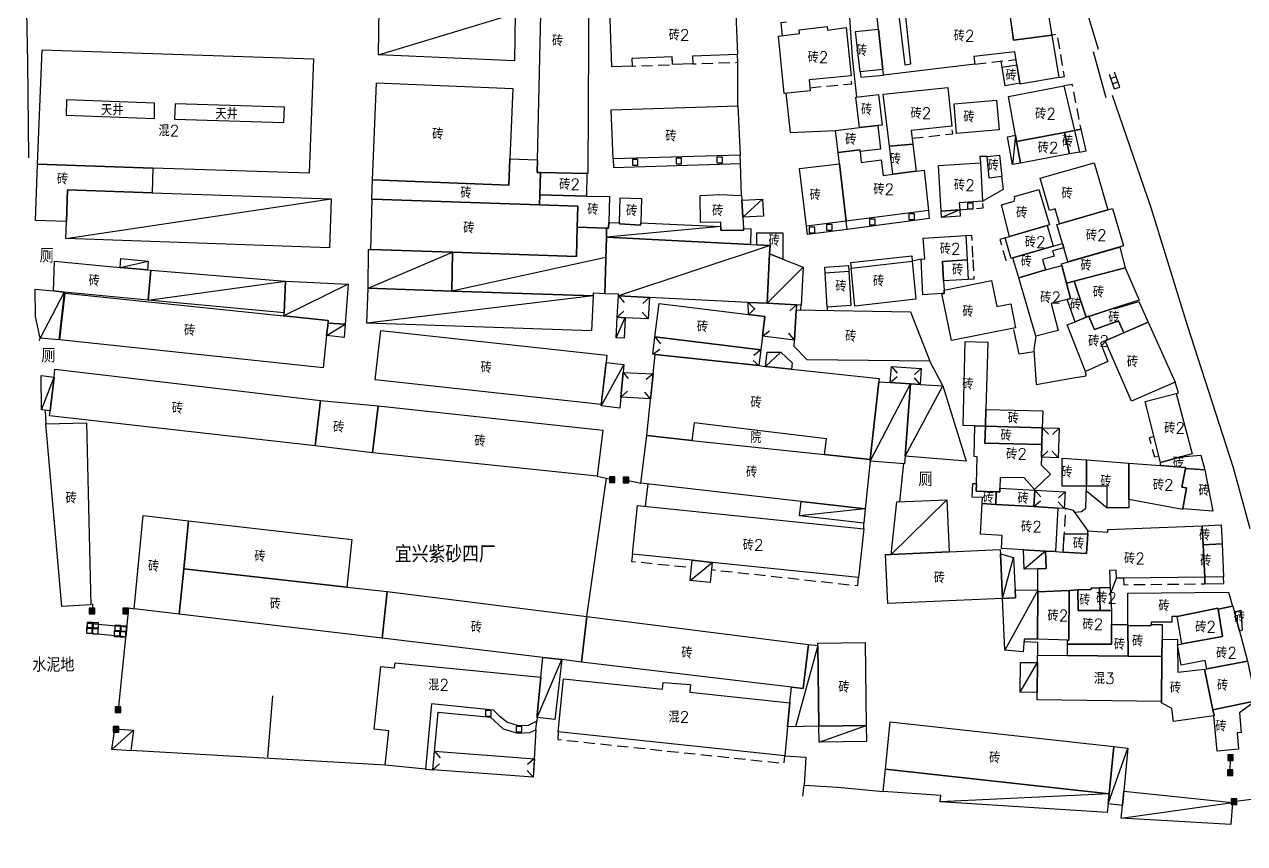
# Model space of a CAD drawing. Header units: millimetres. Extents: x 0 to 1209, y 0 to 1054.
# Drawn here: x 213.2 to 430.8, y 170.3 to 316.5 of the extents above; entities that cross this region are included whole.
import ezdxf

# ---------------------------------------------------------------- set-up
doc = ezdxf.new("R2010")
doc.units = ezdxf.units.MM
doc.linetypes.add('X5', pattern=[3, 2, -1])
doc.layers.add('JMD', color=6, linetype='Continuous')
doc.styles.add('HZ', font='rs.shx', dxfattribs={"width": 0.8, "bigfont": 'hztxt.shx'})
doc.linetypes.add('443', pattern='A,9.4,[169,AAA.SHX,S=1,R=0,X=0,Y=0.15],0.6', length=10)

# ---------------------------------------------------------------- blocks, each defined once
blk = doc.blocks.new('gc291')
blk.add_lwpolyline([(-0.5, -0.5), (0.5, -0.5), (0.5, 0.5), (-0.5, 0.5), (-0.5, -0.5)])
blk = doc.blocks.new('*U1')
at = {"linetype": 'Continuous'}
for points in [[(0, 0), (0.5, 0.5), (-0.5, 0.5)], [(0, 0), (-0.5, 0.5), (-0.5, -0.5)], [(0, 0), (-0.5, -0.5), (0.5, -0.5)], [(0, 0), (0.5, -0.5), (0.5, 0.5)]]:
    blk.add_solid(points, dxfattribs=at)
blk = doc.blocks.new('gc002')
blk.add_lwpolyline([(-0.5, -0.5), (0.5, -0.5), (0.5, 0.5), (-0.5, 0.5), (-0.5, -0.5)])
at = {"linetype": 'Continuous'}
blk.add_blockref('*U1', (0, 0), dxfattribs=at)

msp = doc.modelspace()

# ---------------------------------------------------------------- linework, layer by layer
at = {"layer": 'JMD', "color": 6, "linetype": '443', "flags": 128}
for points in [[(382.11, 393.75), (389, 367.39), (396.58, 338.93), (404.64, 312.08)], [(213.2, 337.09), (213.78, 309.67), (213.94, 292.68)], [(360.88, 310.59), (360.2, 320.39)], [(349.11, 316.88), (348.09, 316.76), (348.32, 314.46)], [(403.78, 311.63), (406.03, 303.45)], [(340.41, 301.97), (340.39, 309.73)], [(361.64, 303.55), (360.88, 310.59)], [(348.99, 304.22), (349.72, 297.18), (357.84, 297.59)], [(407.14, 303.86), (414.05, 283.83), (420.55, 262.82), (428.75, 237.42), (431.72, 226.55)], [(341.09, 285.94), (340.87, 291.69)], [(384.88, 292.94), (383.58, 292.9), (383.66, 291.78)], [(384.03, 284.95), (387.75, 287.09), (387.5, 289.33)], [(373.08, 274.59), (371.51, 274.23)], [(351.67, 265.55), (351.69, 266.43)], [(356.33, 266.07), (356.35, 265.47)], [(393.23, 258.05), (390.56, 257.68), (389.6, 262.09)], [(216.01, 260.51), (215.75, 260.04)], [(393.52, 260.88), (393.17, 258.46), (393.6, 252.25)], [(376.98, 251.99), (374.64, 256.39)], [(393.6, 252.25), (400.26, 253.44), (402.54, 253.79), (402.41, 254.55)], [(418.56, 250.64), (418.96, 250.78), (418.38, 252.66)], [(216.91, 247.65), (217.02, 245.22)], [(369.96, 238.23), (369.25, 231.31)], [(313.49, 210.84), (316.97, 235.53)], [(315.34, 235.91), (318.01, 235.3)], [(320.63, 235.21), (323.11, 234.64)], [(324.35, 234.5), (323.87, 230.54)], [(400.57, 229.5), (401.69, 229.6), (402.47, 230.18), (402.59, 234.13)], [(402.57, 233.26), (406.25, 230.22)], [(402.86, 226.12), (400.28, 229.76), (398.88, 230.13)], [(362.85, 226.5), (362.87, 227.53)], [(406.86, 214.88), (407.9, 217.67)], [(225.34, 213.1), (225.32, 212.03)], [(232.87, 212.19), (231.78, 212.33), (229.91, 194.22)], [(391.44, 206.42), (393.86, 206.26), (393.86, 203.97)], [(256.62, 185.79), (257.5, 196.68)], [(304.39, 190.65), (303.92, 182.19)], [(232.17, 187.04), (277.56, 184.39)], [(348.77, 186.01), (352.53, 185.76), (352.22, 180.77), (358.21, 180.39), (366.34, 179.62)], [(428.12, 182.98), (428.29, 185.69)], [(352, 178.81), (352.22, 180.77)], [(429.13, 177.92), (432.5, 178.34), (438.9, 177.28), (440.29, 176.54), (441.11, 175.72), (442.09, 174.82), (443, 174.08), (443.82, 172.77), (444.93, 170.34)]]:
    msp.add_lwpolyline(points, dxfattribs=at)
at = {"layer": 'JMD', "color": 6, "linetype": 'Continuous', "flags": 128}
for points in [[(313.49, 289.88), (305.24, 290.07), (304.65, 290.08), (304.7, 292.33), (305.44, 326.21), (305.7, 337.73), (313.92, 337.04), (313.66, 289.87)], [(389.56, 313.66), (396.39, 314.58), (397.67, 307), (390.7, 305.85), (390.68, 306.01), (389.81, 311.62), (382.48, 310.76), (382.69, 309.38), (366.39, 307.45), (366.28, 308.44), (365.46, 315.67), (365.08, 319.14), (368.91, 319.51), (370.2, 309.26), (371.24, 309.45), (369.8, 322.92), (372.73, 323.34), (373.32, 323.42), (373.92, 319.18), (377.52, 319.73), (376.96, 323.58), (380.82, 324.15), (381.38, 320.32), (388.52, 321.19)], [(396.39, 314.58), (389.56, 313.66), (388.47, 322), (395.08, 322.38)], [(332.32, 310.84), (332.37, 309.44), (328.77, 309.31), (328.72, 310.68), (321.53, 310.42), (321.58, 309.05), (317.92, 308.92), (317.56, 319.04), (339.97, 319.84), (340.33, 311.13)], [(300.69, 318.45), (300.61, 310.01), (276.36, 311.08), (276.43, 319.39)], [(356.35, 316.11), (356.42, 315.47), (359.7, 315.91), (360.61, 307.3), (353.11, 306.59), (353.3, 304.65), (348.68, 304.19), (347.63, 314.37), (351.42, 314.87), (351.34, 315.54)], [(366.28, 308.44), (362.21, 308.05), (361.4, 315.21), (365.46, 315.67)], [(236.11, 290.87), (215.55, 291.54), (216.37, 311.94), (264.76, 310.35), (263.95, 289.95)], [(390.68, 306.01), (388.08, 305.55), (387.52, 308.86), (390.16, 309.25)], [(299.77, 292.49), (299.58, 287.82), (275.24, 288.76), (275.96, 306.04), (300.29, 305.05)], [(371.61, 295.13), (367.45, 294.78), (366.3, 304.07), (377.84, 305.26), (378.58, 298.35), (371.31, 297.57)], [(400.43, 297.56), (398.66, 297.23), (390.12, 295.63), (389.92, 296.72), (388.65, 303.6), (398.56, 305.51)], [(236.38, 299.72), (236.4, 302.45), (220.7, 303.02), (220.67, 300.3)], [(365.38, 298.45), (362.08, 298.08), (361.44, 303.53), (365.5, 303.96), (366.13, 298.54)], [(386.99, 297.71), (379.41, 297.05), (378.97, 302.31), (386.54, 302.97)], [(259.59, 301.73), (240.09, 302.31), (239.98, 299.59), (259.48, 299.01)], [(340.8, 293.19), (318.2, 292.48), (317.8, 301.26), (340.41, 301.97)], [(362.2, 293.82), (362.16, 294.13), (358.29, 293.64), (357.84, 297.59), (362.08, 298.08), (365.38, 298.45), (365.83, 294.21)], [(390.12, 295.63), (390.83, 291.76), (389.39, 291.49), (388.47, 296.44), (389.92, 296.72)], [(399.56, 293.39), (390.83, 291.76), (390.12, 295.63), (398.66, 297.23)], [(399.56, 293.39), (398.66, 297.23), (400.43, 297.56), (401.33, 293.72)], [(362.2, 293.82), (362.41, 291.83), (365.98, 292.34), (366.33, 289.56), (368.07, 289.77), (372.21, 290.28), (373.62, 290.46), (374.39, 283.29), (359.71, 281.38), (358.52, 291.61), (358.29, 293.64), (362.16, 294.13)], [(372.21, 290.28), (368.07, 289.77), (367.45, 294.78), (371.61, 295.13)], [(236.11, 290.87), (235.97, 286.44), (220.89, 286.95), (220.7, 281.33), (215.16, 281.51), (215.55, 291.54)], [(304.7, 292.33), (304.65, 290.08), (305.24, 290.07), (305.11, 286.06), (305.05, 284.31), (275.23, 285.33), (275.17, 285.33), (275.24, 288.76), (299.58, 287.82), (299.77, 292.49)], [(359.71, 281.38), (352.63, 280.47), (351.38, 290.77), (358.52, 291.61)], [(379.97, 283.43), (376.66, 283.18), (376.2, 291.34), (383.66, 291.78), (384.03, 284.95), (379.88, 284.63)], [(387.5, 289.33), (385.25, 289.08), (384.88, 292.94), (387.08, 293.18)], [(406.36, 283.39), (397.77, 280.91), (396.97, 283.61), (395.96, 283.32), (394.32, 289.03), (403.94, 291.8)], [(313.49, 289.88), (313.43, 285.86), (305.11, 286.06), (305.24, 290.07)], [(235.97, 286.44), (267.91, 285.35), (267.62, 276.66), (220.6, 278.27), (220.7, 281.33), (220.89, 286.95)], [(305.05, 284.31), (311.89, 284.08), (311.79, 280.31), (311.64, 275.08), (289.53, 275.84), (274.98, 276.34), (275.23, 285.33)], [(313.43, 285.86), (317.52, 285.77), (317.39, 281.17), (317.37, 280.15), (317.02, 280.16), (311.79, 280.31), (311.89, 284.08), (305.05, 284.31), (305.11, 286.06)], [(323.09, 281.12), (323.08, 280.69), (319.29, 280.94), (319.29, 281.11), (319.41, 285.54), (323.21, 285.44)], [(341.13, 285.11), (341.29, 282.11), (341.4, 280.07), (341.42, 279.7), (337.37, 279.81), (337.37, 280.42), (337.37, 281.2), (333.74, 281.17), (333.67, 285.99), (337.19, 286.16), (341.09, 285.94)], [(341.29, 282.11), (341.13, 285.11), (344.8, 285.31), (344.96, 282.3)], [(395.56, 280.6), (388.85, 278.63), (387.41, 284.31), (389.66, 284.93), (389.81, 285.42), (389.75, 285.77), (394.1, 287.05), (395.96, 280.72)], [(376.66, 283.18), (379.97, 283.43), (380.06, 282.28), (376.75, 282.03)], [(398.51, 276.65), (398.29, 277.4), (397.28, 280.77), (397.77, 280.91), (406.36, 283.39), (407.21, 283.63), (409.2, 276.99), (399.27, 274.12)], [(319.29, 281.11), (319.29, 280.94), (323.08, 280.69), (323.09, 281.12), (337.37, 280.42), (337.37, 279.81), (341.42, 279.7), (341.4, 280.07), (342.74, 280), (342.68, 277.24), (316.98, 278.52), (317.02, 280.16), (317.37, 280.15), (317.39, 281.17)], [(317.02, 280.16), (316.98, 278.52), (316.7, 268.45), (314.64, 268.54), (314.62, 268.04), (289.4, 268.9), (289.53, 275.84), (311.64, 275.08), (311.79, 280.31)], [(342.68, 277.24), (343.78, 277.18), (346.15, 277.07), (346.08, 275.57), (345.64, 266.73), (342.28, 266.9), (324.65, 267.77), (319.13, 268.05), (319.15, 268.35), (316.7, 268.45), (316.98, 278.52)], [(348.41, 274.63), (346.08, 275.57), (346.15, 277.07), (343.78, 277.18), (343.78, 279.31), (348.41, 279.31)], [(381.3, 274.49), (376.9, 274.18), (377.09, 270.74), (377.18, 269.1), (377.21, 268.5), (376.81, 268.48), (373.39, 268.26), (373.08, 274.59), (373.76, 274.67), (373.47, 278.38), (381.05, 278.85)], [(396.64, 276.92), (389.47, 274.82), (389.15, 274.72), (388.07, 278.4), (388.85, 278.63), (395.56, 280.6)], [(274.98, 276.34), (289.53, 275.84), (289.4, 268.9), (274.48, 269.41), (274.58, 276.35)], [(398.51, 276.65), (396.53, 276.07), (396.8, 275.17), (394.74, 274.56), (395.29, 272.68), (390.51, 271.27), (389.47, 274.82), (396.64, 276.92), (398.29, 277.4)], [(409.49, 273.09), (400.37, 270.69), (399.02, 270.33), (398.19, 273.49), (398.11, 273.79), (408.52, 276.77)], [(230.26, 273.15), (235.14, 272.69), (235.76, 272.63), (235.26, 267.32), (220.27, 268.75), (218.37, 268.94), (218.55, 274.25)], [(235.14, 272.69), (230.26, 273.15), (230.38, 274.7), (235.26, 274.24)], [(348.41, 274.63), (352.03, 273.17), (351.69, 266.43), (350.84, 266.47), (345.64, 266.73), (346.08, 275.57)], [(372.15, 267.46), (361.29, 266.25), (360.64, 273.03), (371.51, 274.23)], [(377.09, 270.74), (376.9, 274.18), (381.3, 274.49), (381.49, 270.98)], [(259.77, 270.69), (259.5, 265.01), (235.26, 267.32), (235.76, 272.63)], [(360.57, 266.35), (356.33, 266.07), (355.97, 272.2), (360.22, 272.49)], [(399.02, 270.33), (399.75, 267.58), (399.15, 267.43), (396.3, 266.7), (397.55, 261.86), (393.52, 260.88), (390.51, 271.27), (395.29, 272.68), (398.19, 273.49)], [(407.46, 265.88), (403, 264.41), (402.99, 264.45), (402.51, 264.25), (400.37, 270.69), (409.49, 273.09), (411.95, 267.27)], [(270.41, 263.02), (267.34, 263.21), (267.39, 263.68), (259.48, 264.5), (259.5, 265.01), (259.77, 270.69), (270.9, 270.15)], [(376.81, 268.48), (377.21, 268.5), (377.18, 269.1), (385.66, 270.79), (386.58, 266.14), (389.09, 266.64), (389.94, 262.35), (378.48, 260.08)], [(402.51, 264.25), (400.54, 263.45), (399.15, 267.43), (399.75, 267.58), (399.02, 270.33), (400.37, 270.69)], [(218.37, 268.94), (220.27, 268.75), (219.32, 260.2), (216.01, 260.51), (215.2, 264.39), (215.14, 269.24)], [(259.48, 264.5), (267.39, 263.68), (267.34, 263.21), (267.09, 260.99), (266.45, 255.2), (219.52, 260.22), (220.45, 268.54)], [(289.4, 268.9), (314.62, 268.04), (314.34, 261.83), (274.27, 263.2), (274.48, 269.41)], [(342.33, 264.75), (345.25, 264.39), (344.51, 258.42), (325.62, 260.76), (326.36, 266.7)], [(350.52, 260.16), (350.79, 265.56), (371.19, 265.21), (374.64, 256.39), (352.76, 256.63), (350.46, 259.02)], [(413.6, 263.38), (409.25, 261.49), (408.28, 263.63), (404.03, 262.07), (403, 264.41), (407.46, 265.88), (407.5, 265.75), (411.91, 267.07)], [(320.31, 264.17), (320.16, 260.52), (318.7, 260.58), (318.91, 264.24)], [(403, 264.41), (404.03, 262.07), (408.28, 263.63), (409.25, 261.49), (405.1, 259.69), (406.41, 256.33), (402.41, 254.55), (399.13, 262.87), (400.54, 263.45), (402.51, 264.25), (402.99, 264.45)], [(413.6, 263.38), (418.38, 252.66), (410.59, 249.27), (405.91, 260.03)], [(270.41, 263.02), (270.24, 260.64), (267.09, 260.99), (267.34, 263.21)], [(316.91, 256.18), (316.91, 256.17), (316.04, 248.68), (275.73, 253.06), (276.75, 261.88), (317.06, 257.51)], [(384.63, 247.8), (384.55, 244.8), (382.67, 244.85), (380.56, 244.91), (380.96, 259.91), (384.96, 259.8)], [(344.16, 255.62), (345.36, 255.49), (349.96, 255), (365.58, 253.33), (365.52, 252.74), (364.03, 238.87), (355.89, 239.74), (356.23, 242.55), (332.6, 245.42), (332.22, 242.27), (324.16, 243.13), (325.68, 257.59)], [(349.96, 255), (345.36, 255.49), (345.66, 258.04), (348.05, 258.04), (350.12, 256.14)], [(265.97, 249.42), (265.04, 241.28), (217.69, 246.64), (217.79, 247.56), (218.48, 253.54), (218.64, 254.97)], [(319.95, 254.38), (319.54, 250), (319.35, 248.05), (316.02, 248.44), (316.91, 256.17), (316.91, 256.18), (320.08, 255.82)], [(218.48, 253.54), (217.79, 247.56), (216.27, 247.72), (216.16, 253.86)], [(367.59, 252.6), (371.21, 252.36), (370.24, 239.48), (370.14, 238.07), (364.01, 238.6), (364.03, 238.87), (365.52, 252.74)], [(372.93, 252.25), (376.98, 251.99), (381.11, 238.57), (370.24, 239.48), (371.21, 252.36)], [(419.41, 239.32), (415.8, 238.35), (413.05, 249.22), (418.56, 250.64), (421.43, 239.86)], [(276.25, 248.46), (275.26, 240.08), (265.04, 241.28), (265.97, 249.42)], [(275.26, 240.08), (276.25, 248.46), (316.32, 244.11), (315.34, 235.91)], [(394.69, 244.53), (384.55, 244.8), (384.63, 247.8), (394.77, 247.53)], [(225.05, 212.93), (219.85, 212.66), (217.02, 245.22), (224.28, 245.42)], [(384.55, 244.8), (384.47, 241.81), (394.61, 241.53), (394.54, 239.27), (394.5, 237.9), (396.18, 236.25), (393.29, 233.53), (391.45, 235.57), (387.18, 235.68), (387.13, 233.77), (387.12, 233.12), (386.45, 233.13), (382.92, 233.23), (382.95, 234.56), (383.08, 239.37), (382.53, 239.38), (382.67, 244.85)], [(394.69, 244.53), (394.61, 241.53), (384.47, 241.81), (384.55, 244.8)], [(332.22, 242.27), (355.89, 239.74), (364.03, 238.87), (364.01, 238.6), (363.12, 230.05), (351.7, 231.36), (323.11, 234.64), (324.16, 243.13)], [(423.68, 237.03), (420.2, 237.28), (420.23, 237.45), (415.76, 237.79), (415.8, 238.35), (419.41, 239.32), (422.95, 239.66)], [(402.59, 238.8), (402.59, 234.13), (398.23, 234.13), (398.23, 239.13)], [(410.14, 238.22), (410.14, 231.71), (410.14, 230.22), (406.25, 230.22), (406.25, 234.13), (402.59, 234.13), (402.59, 238.8)], [(415.76, 237.79), (420.23, 237.45), (420.2, 237.28), (419.59, 233.96), (420.41, 233.81), (419.73, 230.07), (419.72, 229.97), (410.14, 231.71), (410.14, 238.22)], [(423.68, 237.03), (425.13, 229.65), (419.73, 230.07), (420.41, 233.81), (419.59, 233.96), (420.2, 237.28)], [(382.95, 234.56), (382.92, 233.23), (386.45, 233.13), (386.39, 230.85), (383.98, 230.99), (384.01, 232.08), (382.22, 232.13), (382.29, 234.58)], [(393.35, 233.41), (393.18, 230.46), (386.39, 230.85), (386.45, 233.13), (387.12, 233.12), (387.13, 233.77)], [(335.85, 220.52), (332.27, 220.89), (321.6, 221.99), (322.51, 230.68), (362.85, 226.5), (361.94, 217.81)], [(363.12, 230.05), (362.87, 227.53), (351.41, 228.84), (351.7, 231.36)], [(378.06, 222.4), (367.76, 221.94), (368.77, 231.29), (377.66, 231.68)], [(386.39, 230.85), (393.18, 230.46), (397.48, 230.21), (397.03, 222.43), (395.29, 222.53), (391.33, 222.76), (387.43, 222.99), (387.56, 225.33), (383.66, 225.55), (383.98, 230.99)], [(242.48, 227.93), (241.62, 219.37), (240.82, 211.3), (232.76, 212.21), (234.4, 228.86)], [(270.72, 216.11), (241.62, 219.37), (242.48, 227.93), (271.56, 224.6)], [(423.39, 223.66), (423.65, 217.9), (409.17, 217.72), (407.9, 217.67), (407.84, 219.14), (406.66, 219.09), (406.79, 216.04), (404.91, 215.96), (403.4, 215.89), (403.41, 215.69), (401.05, 215.59), (399.46, 215.52), (393.88, 215.27), (393.88, 215.58), (393.89, 219.39), (395.36, 219.45), (395.29, 222.53), (397.03, 222.43), (398.43, 222.35), (402.59, 222.11), (402.8, 225.61), (402.83, 226.12), (406.38, 225.91), (406.41, 226.41), (423.23, 227.04)], [(426.75, 223.81), (423.39, 223.66), (423.23, 227.04), (426.6, 227.19)], [(402.8, 225.61), (402.59, 222.11), (398.43, 222.35), (398.62, 225.63)], [(387.25, 222.03), (387.61, 214.08), (367.15, 213.17), (366.75, 221.9), (367.76, 221.94), (378.06, 222.4), (387.21, 222.81)], [(389.9, 214.18), (387.61, 214.08), (387.25, 222.03), (389.58, 221.38)], [(395.29, 222.53), (395.36, 219.45), (393.89, 219.39), (391.48, 219.28), (391.33, 222.76)], [(423.65, 217.9), (423.39, 223.66), (426.75, 223.81), (427.01, 217.94)], [(335.85, 220.52), (335.47, 216.93), (331.89, 217.31), (332.27, 220.89)], [(270.72, 216.11), (277.89, 215.31), (277.01, 206.98), (240.82, 211.3), (241.62, 219.37)], [(393.88, 215.58), (393.88, 215.27), (393.86, 206.79), (391.46, 206.79), (391.3, 204.58), (388.02, 204.84), (387.61, 214.08), (389.9, 214.18), (389.84, 215.63)], [(399.44, 206.64), (393.86, 206.79), (393.88, 215.27), (399.46, 215.52)], [(405.02, 211.95), (407.03, 211.95), (407.03, 209.43), (407.02, 205.9), (399.16, 205.91), (399.16, 206.64), (399.44, 206.64), (399.46, 215.52), (401.05, 215.59), (401.09, 211.96)], [(405.02, 211.95), (401.09, 211.96), (401.05, 215.59), (403.41, 215.69), (403.4, 215.89), (404.91, 215.96)], [(407.03, 211.95), (405.02, 211.95), (404.91, 215.96), (406.79, 216.04)], [(313.49, 210.84), (312.53, 202.74), (309.02, 203.16), (305.63, 203.56), (277.01, 206.98), (277.89, 215.31)], [(428.63, 212.71), (426.05, 212.19), (426.02, 212.33), (418.74, 210.88), (417.79, 210.87), (417.8, 209.87), (414.11, 209.84), (414.11, 209.44), (414.11, 209.24), (409.97, 209.2), (409.97, 209.46), (409.92, 215.02), (427.88, 215.19)], [(426.05, 212.19), (426.85, 207.28), (419.58, 205.97), (418.74, 210.88), (426.02, 212.33)], [(428.97, 211.65), (429.87, 208.27), (431.29, 202.92), (424.05, 201.53), (423.76, 203), (419.46, 202.16), (418.8, 205.83), (419.58, 205.97), (426.85, 207.28), (426.05, 212.19), (428.63, 212.71), (428.69, 212.72)], [(429.87, 208.27), (428.97, 211.65), (430.07, 212), (430.35, 208.4)], [(353.03, 205.88), (352.06, 198.03), (349.98, 198.27), (312.53, 202.74), (313.49, 210.84)], [(409.97, 209.2), (410.03, 203.78), (399.18, 203.91), (399.16, 205.91), (407.02, 205.9), (407.03, 209.43), (409.97, 209.46)], [(416.05, 206.78), (416.03, 203.71), (410.03, 203.78), (409.97, 209.2), (414.11, 209.24), (414.11, 209.44), (416.08, 209.46)], [(418.8, 205.83), (418.87, 200.93), (423.62, 201.45), (423.62, 201.45), (425.13, 194.23), (425.35, 193.17), (425.28, 193.16), (418.09, 192.13), (417.78, 194.46), (415.93, 195.43), (415.93, 195.72), (416.03, 203.71), (416.05, 206.78), (418.79, 206.8)], [(354.67, 205.68), (354.85, 191.27), (349.28, 191.18), (349.7, 195.47), (349.98, 198.27), (352.06, 198.03), (353.03, 205.88)], [(363.31, 191.4), (354.85, 191.27), (354.67, 205.68), (354.66, 206.12), (363.12, 206.25)], [(305.3, 200.05), (304.65, 193.34), (304.61, 192.87), (304.54, 192.16), (303.02, 191.44), (301.28, 191.37), (299.21, 192), (297.99, 193.04), (296.84, 194.13), (285.77, 195.25), (284.72, 183.63), (277.55, 184.33), (278.19, 190.49), (275.59, 190.76), (276.75, 201.95), (279.19, 201.71), (279.28, 202.6)], [(309.02, 203.16), (307.75, 192.5), (304.61, 192.87), (304.65, 193.34), (305.3, 200.05), (305.63, 203.56)], [(393.85, 202.63), (393.79, 197.32), (390.76, 197.36), (390.82, 202.67)], [(399.18, 203.91), (410.03, 203.78), (416.03, 203.71), (415.93, 195.72), (393.77, 195.98), (393.79, 197.32), (393.85, 202.63), (393.86, 203.97)], [(432.76, 195.81), (425.13, 194.23), (423.62, 201.45), (424.05, 201.53), (431.29, 202.92)], [(349.7, 195.47), (349.28, 191.18), (348.77, 186.01), (308.4, 190.27), (309.31, 199.73), (327, 197.87), (327.09, 199.07), (331.94, 198.73), (331.84, 197.35)], [(425.28, 193.16), (425.35, 193.17), (425.13, 194.23), (432.76, 195.81), (429.83, 193.67), (430.16, 190.14), (429.42, 190.08), (429.69, 187.2), (425.86, 186.85)], [(407.43, 187.68), (406.61, 179.25), (366.72, 183.65), (367.54, 192.09)], [(232.67, 190.56), (232.17, 186.87), (228.81, 187.12), (229.3, 190.81)], [(354.85, 191.27), (363.31, 191.4), (363.34, 188.57), (354.89, 188.46)], [(409.21, 179.68), (408.97, 177.15), (406.43, 177.43), (406.61, 179.25), (407.43, 187.68), (409.97, 187.4)], [(406.61, 179.25), (406.43, 177.43), (406.28, 175.87), (376.48, 177.81), (376.59, 178.92), (366.34, 179.62), (366.72, 183.65)], [(408.97, 177.15), (409.21, 179.68), (428.58, 177.67), (428.29, 173.78), (408.75, 174.9)]]:
    msp.add_lwpolyline(points, close=True, dxfattribs=at)
at = {"layer": 'JMD', "color": 6}
for points in [[(276.36, 311.08), (300.69, 318.45)], [(387.52, 308.86), (387.34, 309.92)], [(362.24, 308.05), (362.31, 307.06), (366.39, 307.45), (366.28, 308.44)], [(389.92, 296.72), (389.39, 291.49)], [(401.33, 293.72), (402.51, 293.94), (401.61, 297.78), (400.43, 297.56)], [(318.2, 292.48), (318.26, 290.98), (340.87, 291.69), (340.8, 293.19)], [(220.6, 278.27), (267.91, 285.35)], [(341.29, 282.11), (344.8, 285.31)], [(374.39, 283.29), (374.55, 281.87), (359.93, 279.9), (359.71, 281.38)], [(379.97, 283.43), (376.75, 282.03)], [(337.37, 280.42), (316.98, 278.52)], [(359.93, 279.9), (352.82, 278.98), (352.63, 280.47)], [(346.15, 277.07), (319.13, 268.05)], [(230.26, 273.15), (235.26, 274.24)], [(274.48, 269.41), (289.53, 275.84)], [(316.88, 274.9), (289.4, 268.9)], [(360.68, 273.03), (360.55, 274.02), (371.41, 275.23), (371.51, 274.23)], [(345.64, 266.73), (352.03, 273.17)], [(355.97, 272.2), (355.92, 273.2), (360.16, 273.49), (360.22, 272.49)], [(235.26, 267.32), (259.77, 270.69)], [(270.9, 270.15), (259.48, 264.5)], [(220.27, 268.75), (216.01, 260.51)], [(314.62, 268.04), (274.27, 263.2)], [(318.7, 260.58), (320.31, 264.18)], [(267.09, 260.99), (270.41, 263.02)], [(348.05, 258.04), (345.36, 255.49)], [(320.08, 255.82), (316.02, 248.44)], [(216.27, 247.72), (218.48, 253.54)], [(364.01, 238.6), (371.21, 252.36)], [(370.24, 239.48), (376.98, 251.99)], [(367.76, 221.94), (377.66, 231.68)], [(363.12, 230.05), (351.41, 228.84)], [(395.29, 222.53), (391.48, 219.28)], [(331.9, 217.31), (335.85, 220.51)], [(387.61, 214.08), (389.58, 221.38)], [(423.65, 217.9), (423.7, 216.7), (427.07, 216.74), (427.01, 217.94)], [(393.88, 215.58), (388.02, 204.84)], [(224.47, 209.69), (231.44, 209.04), (231.3, 207.23), (224.31, 207.9), (224.47, 209.69)], [(354.67, 205.68), (350.67, 191.2)], [(304.61, 192.87), (309.02, 203.16)], [(390.76, 197.36), (393.85, 202.63)], [(284.72, 183.63), (286.01, 183.52), (286.95, 193.82), (296.28, 192.88), (298.55, 190.84), (301.11, 190.06), (303.34, 190.15), (304.39, 190.65), (304.54, 192.16)], [(232.67, 190.56), (228.81, 187.12)], [(354.89, 188.46), (363.31, 191.4)], [(406.43, 177.43), (409.97, 187.4)], [(406.61, 179.25), (376.48, 177.81)], [(408.75, 174.9), (428.58, 177.67)]]:
    msp.add_lwpolyline(points, dxfattribs=at)
at = {"layer": 'JMD', "color": 6, "linetype": 'X5', "flags": 128}
for points in [[(397.67, 307), (398.65, 307.17), (397.38, 314.71), (396.39, 314.58)], [(332.31, 310.84), (332.37, 309.44), (340.39, 309.73), (340.33, 311.13)], [(321.52, 310.42), (321.58, 309.05), (328.77, 309.31), (328.72, 310.68)], [(382.69, 309.38), (390.02, 310.24)], [(353.25, 305.2), (360.75, 305.9), (360.61, 307.3)], [(400.43, 297.56), (401.61, 297.78), (400.05, 305.79), (398.56, 305.51)], [(371.48, 296.18), (378.73, 296.96), (378.58, 298.35)], [(379.97, 283.43), (384.14, 283.75), (384.03, 284.95)], [(381.05, 278.85), (382.05, 278.92), (382.3, 274.55)], [(388.07, 278.4), (387.11, 278.12), (388.19, 274.44), (389.15, 274.72)], [(382.3, 274.55), (382.49, 271.04), (381.49, 270.98)], [(414.62, 243), (413.75, 242.76), (414.69, 239.34), (415.49, 239.56)], [(397.03, 222.43), (398.43, 222.35), (398.88, 230.13), (397.48, 230.21)], [(321.6, 221.99), (321.47, 220.7), (332.13, 219.59), (332.27, 220.89)], [(335.85, 220.51), (335.71, 219.22), (361.78, 216.37), (361.94, 217.81)], [(409.17, 217.72), (409.22, 216.53), (423.7, 216.7), (423.65, 217.9)], [(308.4, 190.27), (308.29, 188.93), (348.64, 184.66), (348.77, 186.01)]]:
    msp.add_lwpolyline(points, dxfattribs=at)
at = {"layer": 'JMD', "color": 6, "linetype": 'Continuous', "flags": 128}
for points in [[(406.6, 307.6), (407.52, 304.97)], [(406.86, 306.85), (407.85, 307.2)], [(408.51, 305.32), (407.59, 307.95)], [(407.19, 305.91), (408.18, 306.26)], [(407.52, 304.97), (408.51, 305.32)], [(324.65, 267.77), (324.43, 263.97), (320.31, 264.17), (318.91, 264.24), (319.13, 268.05), (324.65, 267.77)], [(319.13, 268.05), (320.17, 266.86)], [(324.65, 267.77), (323.46, 266.71)], [(345.64, 266.73), (350.84, 266.47), (350.79, 265.56), (350.52, 260.16), (344.82, 260.86), (345.25, 264.39), (342.33, 264.75), (342.28, 266.9), (345.64, 266.73)], [(342.28, 266.9), (343.4, 265.75)], [(342.33, 264.75), (343.52, 265.82)], [(350.84, 266.47), (349.65, 265.4)], [(318.91, 264.24), (320.1, 265.31)], [(324.43, 263.97), (323.36, 265.16)], [(344.82, 260.86), (346.08, 261.84)], [(350.52, 260.16), (349.49, 261.38)], [(344.51, 258.42), (344.16, 255.62), (325.68, 257.59), (325.23, 257.64), (325.62, 260.76), (344.51, 258.42)], [(325.62, 260.76), (326.6, 259.5)], [(325.23, 257.64), (326.49, 258.57)], [(344.51, 258.42), (343.25, 257.44)], [(344.16, 255.62), (343.13, 256.51)], [(372.93, 252.25), (371.21, 252.36), (367.59, 252.6), (367.78, 255.46), (373.12, 255.11), (372.93, 252.25)], [(367.78, 255.46), (368.83, 254.26)], [(373.12, 255.11), (371.92, 254.06)], [(319.54, 250), (319.95, 254.38), (325.31, 254.16), (324.83, 249.68), (319.54, 250)], [(319.95, 254.38), (320.87, 253.3)], [(325.31, 254.16), (324.09, 253.12)], [(367.59, 252.6), (368.79, 253.66)], [(372.93, 252.25), (371.88, 253.45)], [(319.54, 250), (320.73, 251.06)], [(324.83, 249.68), (323.8, 250.9)], [(394.54, 239.27), (394.61, 241.53), (394.69, 244.53), (397.69, 244.45), (397.54, 239.18), (394.54, 239.27)], [(394.69, 244.53), (395.79, 243.37)], [(397.69, 244.45), (396.53, 243.35)], [(394.54, 239.27), (395.7, 240.36)], [(397.54, 239.18), (396.44, 240.34)], [(397.48, 230.21), (393.18, 230.46), (393.35, 233.41), (398.77, 233.1), (398.6, 230.14), (397.48, 230.21)], [(393.35, 233.41), (394.41, 232.22)], [(398.77, 233.1), (397.58, 232.03)], [(393.18, 230.46), (394.37, 231.52)], [(398.6, 230.14), (397.54, 231.34)], [(304.14, 185.46), (303.92, 182.17), (286.01, 183.52), (286.31, 186.84), (304.14, 185.46)], [(286.31, 186.85), (287.34, 185.62)], [(304.1, 185.46), (302.88, 184.43)], [(286.01, 183.52), (287.24, 184.55)], [(303.9, 182.19), (302.86, 183.41)]]:
    msp.add_lwpolyline(points, dxfattribs=at)

# ---------------------------------------------------------------- block references
at = {"layer": 'JMD', "color": 6}
for name, p in [('gc291', (322.1, 291.86)), ('gc291', (329.89, 292.11)), ('gc291', (337.16, 292.31)), ('gc291', (381.88, 284.07)), ('gc291', (356.74, 280.31)), ('gc291', (364.38, 281.23)), ('gc291', (371.42, 282.18)), ('gc291', (353.64, 279.8)), ('gc002', (318, 235.28)), ('gc002', (320.49, 235.22)), ('gc002', (225.26, 211.85)), ('gc002', (231.28, 211.83)), ('gc291', (224.87, 209.3)), ('gc291', (225.94, 209.23)), ('gc291', (229.81, 208.74)), ('gc291', (230.88, 208.66)), ('gc291', (224.78, 208.36)), ('gc291', (225.85, 208.28)), ('gc291', (229.71, 207.79)), ('gc291', (230.79, 207.71)), ('gc002', (229.91, 194.22)), ('gc291', (295.91, 193.58)), ('gc002', (229.52, 190.75)), ('gc291', (301.39, 190.76)), ('gc002', (428.25, 185.69)), ('gc002', (428.19, 182.98)), ('gc002', (428.86, 177.81))]:
    msp.add_blockref(name, p, dxfattribs=at)

# ---------------------------------------------------------------- texts
at = {"layer": 'JMD', "color": 6, "style": 'HZ'}
for s, height, p in [('砖2', 2, (328.07, 313.6)), ('砖2', 2, (378.89, 313.45)), ('砖', 2, (307.27, 312.58)), ('砖2', 2, (352.84, 309.63)), ('砖', 2, (361.49, 310.84)), ('砖', 2, (388.12, 306.42)), ('天井', 2, (226.87, 300.24)), ('砖', 2, (362.37, 300.31)), ('天井', 2, (247.25, 299.56)), ('砖2', 2, (371.19, 299.64)), ('砖', 2, (380.63, 299.01)), ('砖2', 2, (393.41, 299.54)), ('混2', 2, (237.11, 296.53)), ('砖', 2, (285.91, 295.92)), ('砖', 2, (327.48, 295.58)), ('砖', 2, (359.55, 294.99)), ('砖', 2, (398.22, 294.65)), ('砖2', 2, (393.87, 293.51)), ('砖', 2, (367.48, 291.49)), ('砖', 2, (384.96, 290.36)), ('砖', 2, (218.98, 287.93)), ('砖', 2, (290.94, 285.44)), ('砖2', 2, (308.55, 286.97)), ('砖', 2, (353.2, 285.08)), ('砖2', 2, (364.56, 286.07)), ('砖2', 2, (378.94, 286.81)), ('砖', 2, (398.11, 285.35)), ('砖', 2, (313.57, 282.48)), ('砖', 2, (320.49, 282.24)), ('砖', 2, (335.82, 282.26)), ('砖', 2, (390.03, 281.91)), ('砖', 2, (291.44, 279.21)), ('砖', 2, (345.88, 276.95)), ('砖2', 2, (391.57, 276.66)), ('砖2', 2, (402.45, 277.88)), ('厕', 2.5, (215.91, 273.98)), ('砖2', 2, (376.4, 275.47)), ('砖', 2, (390.83, 273.24)), ('砖', 2, (401.49, 272.51)), ('砖', 2, (224.64, 269.79)), ('砖', 2, (378.58, 271.74)), ('砖', 2, (357.78, 268.78)), ('砖', 2, (364.5, 269.74)), ('砖', 2, (403.7, 267.76)), ('砖2', 2, (394.31, 266.77)), ('砖', 2, (399.65, 265.57)), ('砖', 2, (380.45, 264.29)), ('砖', 2, (406.47, 263.24)), ('砖', 2, (333.09, 261.57)), ('砖', 2, (241.68, 260.9)), ('砖', 2, (359.54, 259.87)), ('砖2', 2, (402.88, 259.02)), ('厕', 2.5, (216.22, 256.16)), ('砖', 2, (409.77, 255.32)), ('砖', 2, (294.54, 254.28)), ('砖', 2, (380.41, 251.35)), ('砖', 2, (342.66, 248.04)), ('砖', 2, (239.48, 247.03)), ('砖', 2, (268.25, 243.66)), ('砖', 2, (388.53, 245.26)), ('院', 2, (342.59, 241.81)), ('砖', 2, (387.23, 242.17)), ('砖2', 2, (416.43, 243.49)), ('砖', 2, (293.44, 241.18)), ('砖2', 2, (388.24, 238.84)), ('砖', 2, (417.97, 237.31)), ('砖', 2, (341.87, 235.66)), ('砖', 2, (398.06, 235.63)), ('厕', 2.5, (372.62, 234.11)), ('砖', 2, (405.04, 234.01)), ('砖2', 2, (414.4, 233.32)), ('砖', 2, (220.53, 231)), ('砖', 2, (384.05, 231.12)), ('砖', 2, (390.28, 230.96)), ('砖', 2, (422.55, 232.37)), ('砖2', 2, (390.9, 225.88)), ('砖', 2, (422.64, 224.42)), ('砖2', 2, (341.27, 222.61)), ('砖', 2, (400.15, 222.89)), ('砖', 2, (254.2, 220.61)), ('宜兴紫砂四厂', 3, (279.25, 220.48)), ('砖2', 2, (409.27, 220.21)), ('砖', 2, (422.85, 219.85)), ('砖', 2, (235.24, 218.85)), ('砖', 2, (375.34, 216.79)), ('砖', 2, (256.94, 212.15)), ('砖', 2, (401.28, 212.83)), ('砖2', 2, (404.28, 213.16)), ('砖', 2, (415.4, 211.78)), ('砖2', 2, (395.63, 210.02)), ('砖', 2, (428.83, 209.79)), ('砖', 2, (292.8, 207.98)), ('砖2', 2, (401.85, 208.46)), ('砖2', 2, (421.95, 208)), ('砖', 2, (407.44, 204.89)), ('砖', 2, (410.7, 205.5)), ('砖', 2, (330.33, 203.39)), ('砖2', 2, (425.68, 203.36)), ('水泥地', 2.5, (214.62, 200.98)), ('混3', 2, (403.88, 198.83)), ('混2', 2, (285.2, 197.67)), ('砖', 2, (358.34, 197.26)), ('砖', 2, (417.44, 197.18)), ('砖', 2, (425.84, 197.6)), ('混2', 2, (328.04, 191.94)), ('砖', 2, (425.53, 190.29)), ('砖', 2, (385.22, 184.67))]:
    msp.add_text(s, height=height, dxfattribs=at).set_placement(p)

doc.saveas('drawing.dxf')
